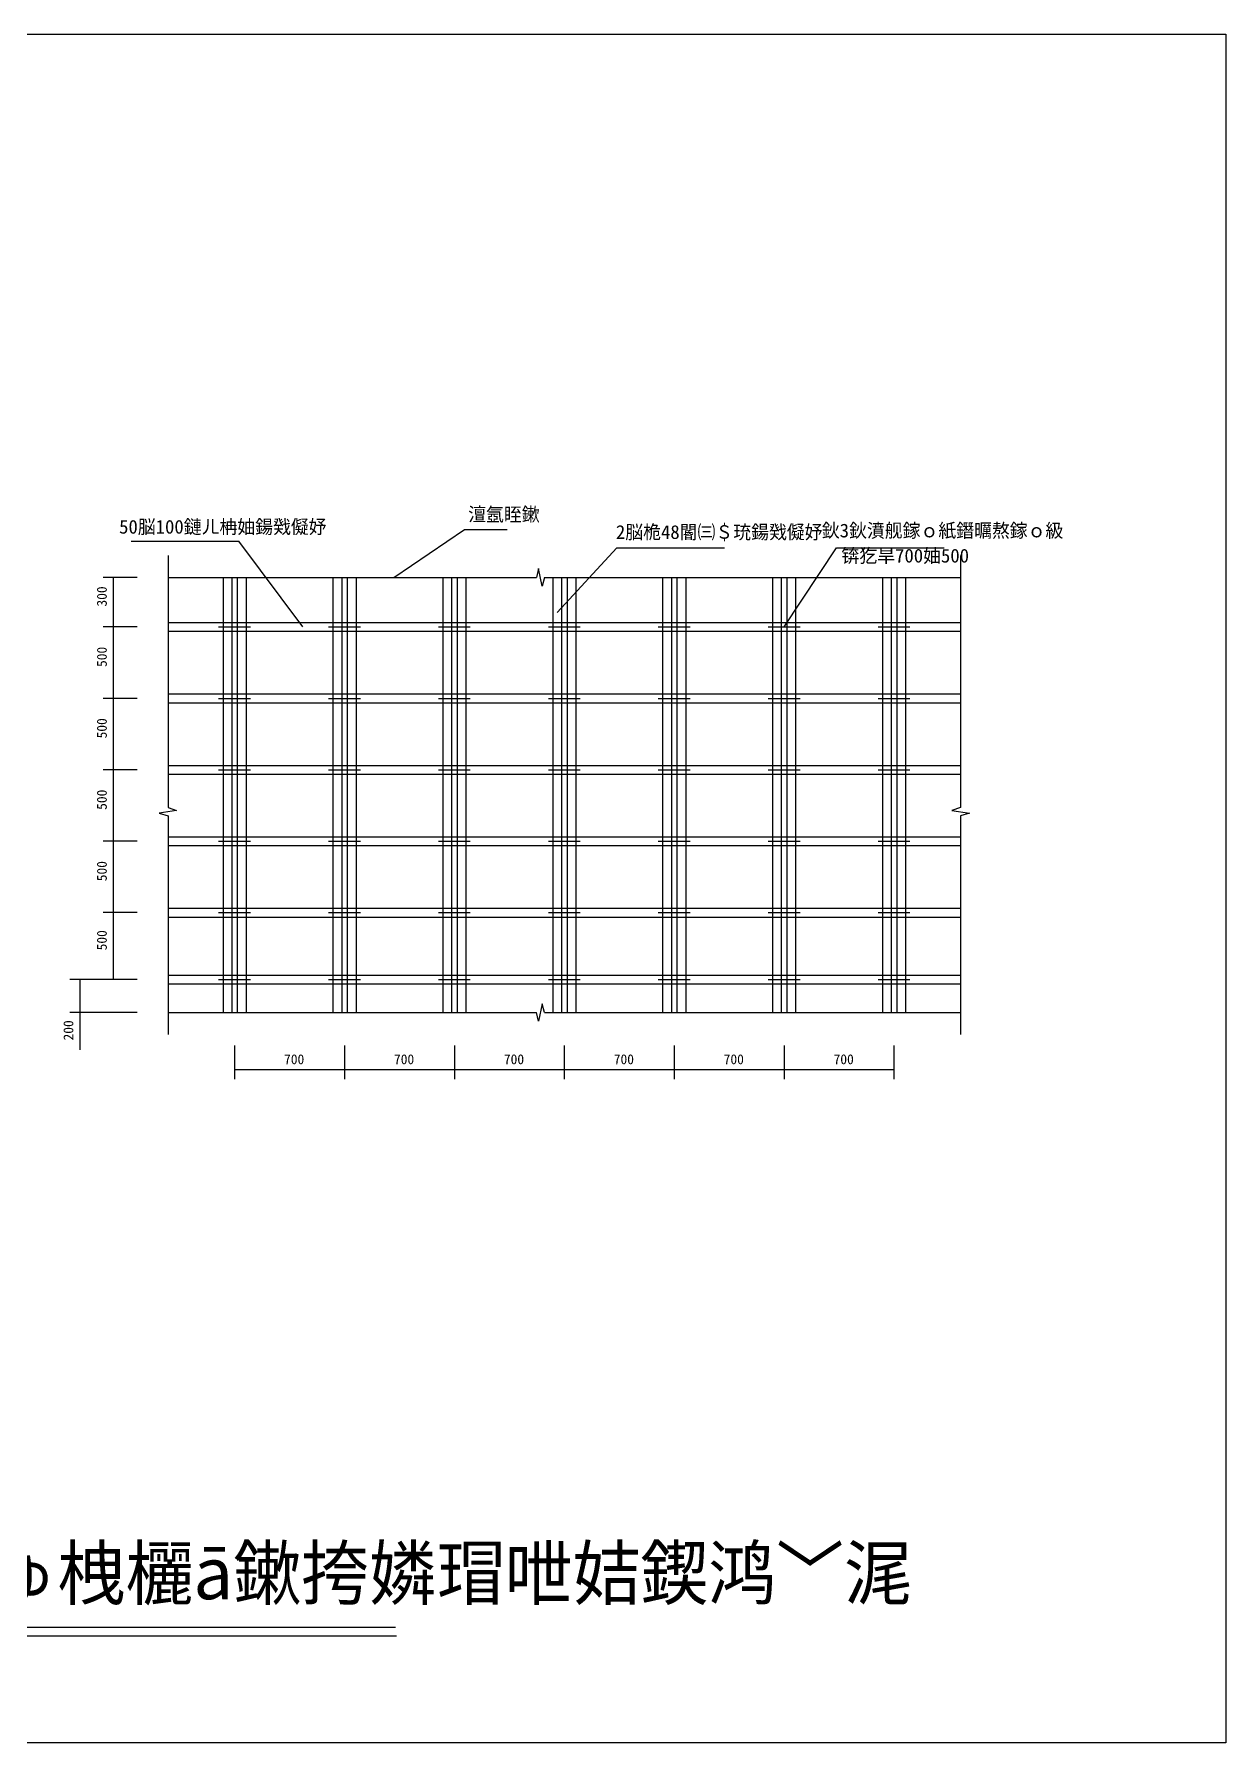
# Model space of a CAD drawing. Header units: metres. Extents: x 0 to 440, y 0 to 311.
# Drawn here: x 223.1 to 440, y 0 to 311 of the extents above; entities that cross this region are included whole.
import ezdxf

# ---------------------------------------------------------------- set-up
doc = ezdxf.new("R2010")
doc.units = ezdxf.units.M
doc.layers.add(' ', color=7, linetype='Continuous')

msp = doc.modelspace()

# ---------------------------------------------------------------- linework, layer by layer
at = {"layer": ' '}
for p, q in [((288.61, 212.11), (301.46, 220.82)), ((301.46, 220.82), (309.23, 220.82)), ((240.81, 218.7), (260.41, 218.7)), ((272.02, 203.15), (260.41, 218.7)), ((318.31, 205.75), (329.16, 217.49)), ((329.16, 217.49), (348.77, 217.49)), ((359.61, 203.11), (369.16, 217.49)), ((369.16, 217.49), (388.77, 217.49))]:
    msp.add_line(p, q, dxfattribs=at)
for p, q in [((0, 311), (440, 311)), ((440, 311), (440, 0)), ((247.51, 216.11), (247.51, 170.24)), ((391.71, 216.11), (391.71, 170.24)), ((241.88, 212.11), (235.71, 212.11)), ((237.51, 212.11), (237.51, 203.11)), ((247.51, 212.11), (314.53, 212.11)), ((257.51, 212.11), (257.51, 132.95)), ((259.11, 212.11), (259.11, 132.95)), ((260.11, 212.11), (260.11, 132.95)), ((261.71, 212.11), (261.71, 132.95)), ((277.51, 212.11), (277.51, 132.95)), ((279.11, 212.11), (279.11, 132.95)), ((280.11, 212.11), (280.11, 132.95)), ((281.71, 212.11), (281.71, 132.95)), ((297.51, 212.11), (297.51, 132.95)), ((299.11, 212.11), (299.11, 132.95)), ((300.11, 212.11), (300.11, 132.95)), ((301.71, 212.11), (301.71, 132.95)), ((314.91, 213.73), (314.53, 212.11)), ((315.61, 210.55), (314.91, 213.73)), ((316.03, 212.11), (315.61, 210.55)), ((316.03, 212.11), (391.71, 212.11)), ((317.51, 212.11), (317.51, 132.95)), ((319.11, 212.11), (319.11, 132.95)), ((320.11, 212.11), (320.11, 132.95)), ((321.71, 212.11), (321.71, 132.95)), ((337.51, 212.11), (337.51, 132.95)), ((339.11, 212.11), (339.11, 132.95)), ((340.11, 212.11), (340.11, 132.95)), ((341.71, 212.11), (341.71, 132.95)), ((357.51, 212.11), (357.51, 132.95)), ((359.11, 212.11), (359.11, 132.95)), ((360.11, 212.11), (360.11, 132.95)), ((361.71, 212.11), (361.71, 132.95)), ((377.51, 212.11), (377.51, 132.95)), ((379.11, 212.11), (379.11, 132.95)), ((380.11, 212.11), (380.11, 132.95)), ((381.71, 212.11), (381.71, 132.95)), ((241.88, 203.11), (235.71, 203.11)), ((241.88, 203.11), (235.71, 203.11)), ((237.51, 203.11), (237.51, 190.11)), ((247.51, 203.91), (391.71, 203.91)), ((247.51, 202.31), (391.71, 202.31)), ((256.71, 203.11), (262.51, 203.11)), ((276.71, 203.11), (282.51, 203.11)), ((296.71, 203.11), (302.51, 203.11)), ((316.71, 203.11), (322.51, 203.11)), ((336.71, 203.11), (342.51, 203.11)), ((356.71, 203.11), (362.51, 203.11)), ((376.71, 203.11), (382.51, 203.11)), ((241.88, 190.11), (235.71, 190.11)), ((241.88, 190.11), (235.71, 190.11)), ((237.51, 190.11), (237.51, 177.11)), ((247.51, 190.91), (391.71, 190.91)), ((256.71, 190.11), (262.51, 190.11)), ((276.71, 190.11), (282.51, 190.11)), ((296.71, 190.11), (302.51, 190.11)), ((316.71, 190.11), (322.51, 190.11)), ((336.71, 190.11), (342.51, 190.11)), ((356.71, 190.11), (362.51, 190.11)), ((376.71, 190.11), (382.51, 190.11)), ((247.51, 189.31), (391.71, 189.31)), ((247.51, 177.91), (391.71, 177.91)), ((241.88, 177.11), (235.71, 177.11)), ((241.88, 177.11), (235.71, 177.11)), ((237.51, 177.11), (237.51, 164.11)), ((247.51, 176.31), (391.71, 176.31)), ((256.71, 177.11), (262.51, 177.11)), ((276.71, 177.11), (282.51, 177.11)), ((296.71, 177.11), (302.51, 177.11)), ((316.71, 177.11), (322.51, 177.11)), ((336.71, 177.11), (342.51, 177.11)), ((356.71, 177.11), (362.51, 177.11)), ((376.71, 177.11), (382.51, 177.11)), ((249.07, 169.71), (245.88, 169.22)), ((245.88, 169.22), (247.51, 168.74)), ((247.51, 170.24), (249.07, 169.71)), ((247.51, 168.74), (247.51, 128.95)), ((391.71, 170.24), (390.15, 169.71)), ((390.15, 169.71), (393.33, 169.22)), ((393.33, 169.22), (391.71, 168.74)), ((391.71, 168.74), (391.71, 128.95)), ((247.51, 164.91), (391.71, 164.91)), ((241.88, 164.11), (235.71, 164.11)), ((241.88, 164.11), (235.71, 164.11)), ((237.51, 164.11), (237.51, 151.11)), ((247.51, 163.31), (391.71, 163.31)), ((256.71, 164.11), (262.51, 164.11)), ((276.71, 164.11), (282.51, 164.11)), ((296.71, 164.11), (302.51, 164.11)), ((316.71, 164.11), (322.51, 164.11)), ((336.71, 164.11), (342.51, 164.11)), ((356.71, 164.11), (362.51, 164.11)), ((376.71, 164.11), (382.51, 164.11)), ((241.88, 151.11), (235.71, 151.11)), ((241.88, 151.11), (235.71, 151.11)), ((237.51, 151.11), (237.51, 138.95)), ((247.51, 151.91), (391.71, 151.91)), ((247.51, 150.31), (391.71, 150.31)), ((256.71, 151.11), (262.51, 151.11)), ((276.71, 151.11), (282.51, 151.11)), ((296.71, 151.11), (302.51, 151.11)), ((316.71, 151.11), (322.51, 151.11)), ((336.71, 151.11), (342.51, 151.11)), ((356.71, 151.11), (362.51, 151.11)), ((376.71, 151.11), (382.51, 151.11)), ((241.88, 138.95), (229.63, 138.95)), ((231.43, 138.95), (231.43, 132.95)), ((241.88, 138.95), (235.71, 138.95)), ((247.51, 139.75), (391.71, 139.75)), ((247.51, 138.15), (391.71, 138.15)), ((256.71, 138.95), (262.51, 138.95)), ((276.71, 138.95), (282.51, 138.95)), ((296.71, 138.95), (302.51, 138.95)), ((316.71, 138.95), (322.51, 138.95)), ((336.71, 138.95), (342.51, 138.95)), ((356.71, 138.95), (362.51, 138.95)), ((376.71, 138.95), (382.51, 138.95)), ((315.61, 134.51), (314.91, 131.33)), ((316.03, 132.95), (315.61, 134.51)), ((241.88, 132.95), (229.63, 132.95)), ((231.43, 132.95), (231.43, 126.11)), ((247.51, 132.95), (314.53, 132.95)), ((314.91, 131.33), (314.53, 132.95)), ((316.03, 132.95), (391.71, 132.95)), ((259.61, 126.95), (259.61, 120.77)), ((279.61, 126.95), (279.61, 120.77)), ((279.61, 126.95), (279.61, 120.77)), ((299.61, 126.95), (299.61, 120.77)), ((299.61, 126.95), (299.61, 120.77)), ((319.61, 126.95), (319.61, 120.77)), ((319.61, 126.95), (319.61, 120.77)), ((339.61, 126.95), (339.61, 120.77)), ((339.61, 126.95), (339.61, 120.77)), ((359.61, 126.95), (359.61, 120.77)), ((359.61, 126.95), (359.61, 120.77)), ((379.61, 126.95), (379.61, 120.77)), ((259.61, 122.57), (279.61, 122.57)), ((279.61, 122.57), (299.61, 122.57)), ((299.61, 122.57), (319.61, 122.57)), ((319.61, 122.57), (339.61, 122.57)), ((339.61, 122.57), (359.61, 122.57)), ((359.61, 122.57), (379.61, 122.57)), ((165.56, 21.04), (288.87, 21.04)), ((165.56, 19.45), (289.06, 19.45)), ((440, 0), (0, 0))]:
    msp.add_line(p, q)

# ---------------------------------------------------------------- texts
for s, height, p in [('澶氬眰鏉', 2.5, (302.12, 222.35)), ('50脳100鏈ㄦ柟妯鍚戣儗妤', 2.5, (238.6, 220.09)), ('2脳桅48閽㈢＄珫鍚戣儗妤', 2.5, (329.01, 219.13)), ('鈥3鈥濆舰鎵ｏ紙鐕曞熬鎵ｏ級', 2.5, (366.48, 219.41)), ('  锛犵旱700妯500', 2.5, (366.66, 214.83)), ('700', 1.8, (268.62, 123.52)), ('700', 1.8, (288.62, 123.52)), ('700', 1.8, (308.62, 123.52)), ('700', 1.8, (328.62, 123.52)), ('700', 1.8, (348.62, 123.52)), ('700', 1.8, (368.62, 123.52)), ('鍦颁笅瀹ゅ栧欐ā鏉挎嫾瑁呭姞鍥鸿﹀浘', 9.5, (165.64, 26.14))]:
    msp.add_text(s, height=height).set_placement(p)
for s, p in [('300', (236.35, 206.82)), ('500', (236.35, 195.82)), ('500', (236.35, 182.82)), ('500', (236.35, 169.82)), ('500', (236.35, 156.82)), ('500', (236.35, 144.24)), ('200', (230.27, 127.84))]:
    msp.add_text(s, height=1.8, rotation=90).set_placement(p)

doc.saveas('drawing.dxf')
